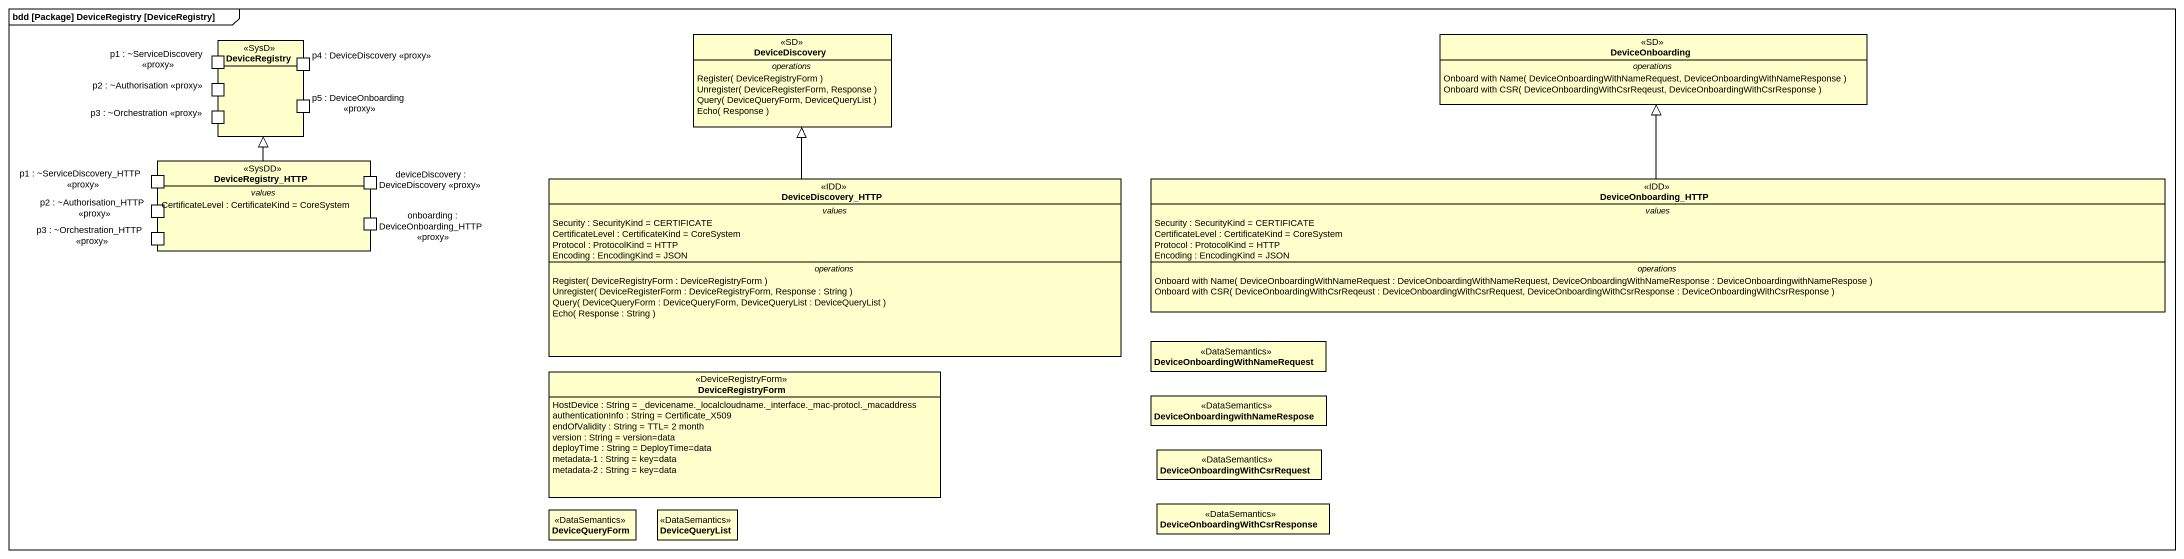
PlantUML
@startuml
mainframe bdd [Package] DeviceRegistry [DeviceRegistry]
allowmixing
hide circle
hide empty members
rectangle DeviceRegistry <<SysD>> {
  port "p1 : ~ServiceDiscovery <<proxy>>" as p1_ServiceDiscovery_proxy
  port "p2 : ~Authorisation <<proxy>>" as p2_Authorisation_proxy
  port "p4 : DeviceDiscovery <<proxy>>" as p4_DeviceDiscovery_proxy
  port "p3 : ~Orchestration <<proxy>>" as p3_Orchestration_proxy
  port "p5 : DeviceOnboarding <<proxy>>" as p5_DeviceOnboarding_proxy
}
class DeviceDiscovery <<SD>> {
  -- operations --
  Register( DeviceRegistryForm )
  Unregister( DeviceRegisterForm, Response )
  Query( DeviceQueryForm, DeviceQueryList )
  Echo( Response )
}
class DeviceOnboarding <<SD>> {
  -- operations --
  Onboard with Name( DeviceOnboardingWithNameRequest, DeviceOnboardingWithNameResponse )
  Onboard with CSR( DeviceOnboardingWithCsrReqeust, DeviceOnboardingWithCsrResponse )
}
class DeviceRegistry_HTTP <<SysDD>> {
  -- values --
  CertificateLevel : CertificateKind = CoreSystem
  -- ports --
  p1 : ~ServiceDiscovery_HTTP <<proxy>>
  deviceDiscovery : DeviceDiscovery <<proxy>>
  onboarding : DeviceOnboarding_HTTP <<proxy>>
  p2 : ~Authorisation_HTTP <<proxy>>
  p3 : ~Orchestration_HTTP <<proxy>>
}
class DeviceDiscovery_HTTP <<IDD>> {
  -- values --
  Security : SecurityKind = CERTIFICATE
  CertificateLevel : CertificateKind = CoreSystem
  Protocol : ProtocolKind = HTTP
  Encoding : EncodingKind = JSON
  -- operations --
  Register( DeviceRegistryForm : DeviceRegistryForm )
  Unregister( DeviceRegisterForm : DeviceRegistryForm, Response : String )
  Query( DeviceQueryForm : DeviceQueryForm, DeviceQueryList : DeviceQueryList )
  Echo( Response : String )
}
class DeviceOnboarding_HTTP <<IDD>> {
  -- values --
  Security : SecurityKind = CERTIFICATE
  CertificateLevel : CertificateKind = CoreSystem
  Protocol : ProtocolKind = HTTP
  Encoding : EncodingKind = JSON
  -- operations --
  Onboard with Name( DeviceOnboardingWithNameRequest : DeviceOnboardingWithNameRequest, DeviceOnboardingWithNameResponse : DeviceOnboardingwithNameRespose )
  Onboard with CSR( DeviceOnboardingWithCsrReqeust : DeviceOnboardingWithCsrRequest, DeviceOnboardingWithCsrResponse : DeviceOnboardingWithCsrResponse )
}
class "DeviceOnboardingWithNameRequest" as DeviceOnboardingWithNameRequ <<DataSemantics>>
class DeviceRegistryForm <<DeviceRegistryForm>> {
  HostDevice : String = _devicename._localcloudname._interface._mac-protocl._macaddress
  authenticationInfo : String = Certificate_X509
  endOfValidity : String = TTL= 2 month
  version : String = version=data
  deployTime : String = DeployTime=data
  metadata-1 : String = key=data
  metadata-2 : String = key=data
}
class "DeviceOnboardingwithNameRespose" as DeviceOnboardingwithNameResp <<DataSemantics>>
class "DeviceOnboardingWithCsrRequest" as DeviceOnboardingWithCsrReque <<DataSemantics>>
class DeviceQueryForm <<DataSemantics>>
class DeviceQueryList <<DataSemantics>>
class "DeviceOnboardingWithCsrResponse" as DeviceOnboardingWithCsrRespo <<DataSemantics>>
DeviceRegistry_HTTP -up-|> DeviceRegistry
DeviceDiscovery_HTTP -up-|> DeviceDiscovery
DeviceOnboarding_HTTP -up-|> DeviceOnboarding
@enduml
